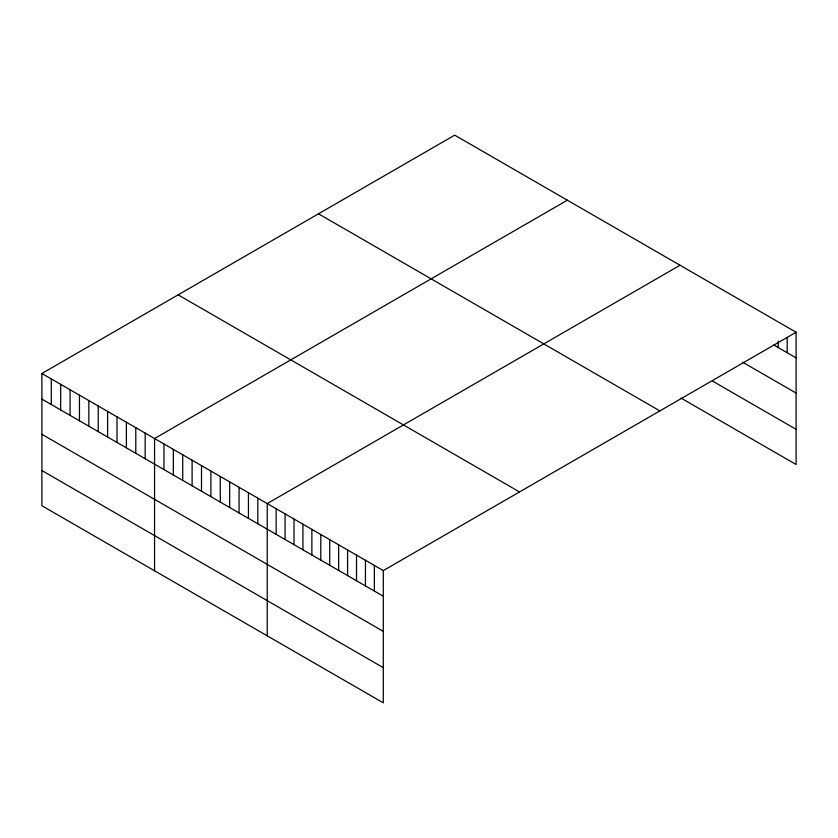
<?xml version="1.0" encoding="UTF-8"?>
<svg xmlns="http://www.w3.org/2000/svg" width="838" height="838" viewBox="0 0 838 838"><rect width="100%" height="100%" fill="white"/><g stroke="black" fill="none" stroke-linecap="round" stroke-linejoin="round"><path stroke-width="1.26" d="M41.9 373.486L383.301 570.594L383.301 702.841L41.9 505.743L41.9 373.486L454.699 135.159L796.1 332.257L796.1 464.514L681.137 398.144M567.368 200.198L154.559 438.525L154.559 570.783M680.027 265.248L267.228 503.575L267.228 635.833M383.301 570.594L796.1 332.257M773.778 344.984L796.1 357.878M742.531 362.131L796.1 393.064M712.394 380.997L796.1 429.328M318.482 213.805L659.873 410.913M178.127 294.84L519.518 491.937M41.9 399.098L383.301 596.206M41.9 434.294L383.301 631.391M41.9 470.547L383.301 667.656M787.175 337.347L787.175 352.725M778.24 341.16L778.24 347.561M374.366 565.43L374.366 591.052M365.441 560.276L365.441 585.898M356.517 555.123L356.517 580.734M347.581 549.969L347.581 575.58M338.657 544.815L338.657 570.427M329.722 539.662L329.722 565.273M320.797 534.508L320.797 560.119M311.872 529.354L311.872 554.966M302.937 524.19L302.937 549.812M294.012 519.036L294.012 544.658M285.077 513.883L285.077 539.494M276.152 508.729L276.152 534.34M257.832 498.149L257.832 523.771M248.446 492.734L248.446 518.345M239.06 487.318L239.06 512.929M229.664 481.892L229.664 507.503M220.279 476.476L220.279 502.088M210.893 471.05L210.893 496.662M201.508 465.635L201.508 491.246M192.112 460.209L192.112 485.831M182.726 454.793L182.726 480.404M173.34 449.367L173.34 474.989M163.955 443.951L163.955 469.563M145.173 433.11L145.173 458.721M135.787 427.694L135.787 453.306M126.391 422.268L126.391 447.88M117.006 416.853L117.006 442.464M107.62 411.427L107.62 437.038M98.235 406.011L98.235 431.622M88.838 400.585L88.838 426.196M79.453 395.169L79.453 420.781M70.067 389.743L70.067 415.365M60.682 384.328L60.682 409.939M51.286 378.902L51.286 404.524"/></g></svg>
